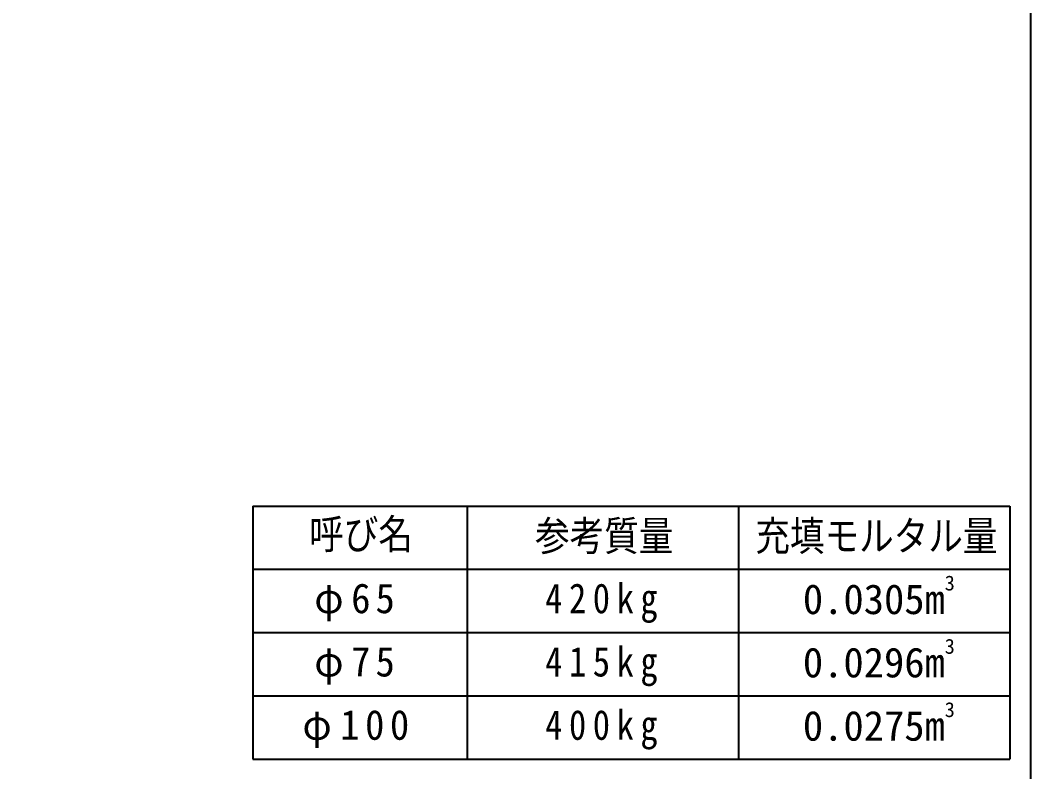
# Model space of a CAD drawing. Units: millimetres on the paper. Extents: x -140 to 140, y -98 to 98.
# Drawn here: x 65.5 to 140.1, y -60.4 to -5 of the extents above; entities that cross this region are included whole.
import ezdxf
from ezdxf.enums import TextEntityAlignment as Align

# ---------------------------------------------------------------- set-up
doc = ezdxf.new("R2010")
doc.units = ezdxf.units.MM
doc.layers.add('F-0', color=7, linetype='Continuous', lineweight=9)
doc.styles.add('ＭＳ ゴシック', font='')
doc.styles.get('ＭＳ ゴシック').set_extended_font_data('MS Gothic')

msp = doc.modelspace()

# ---------------------------------------------------------------- linework, layer by layer
at = {"layer": 'F-0', "color": 5, "lineweight": 40}
for p, q in [((82.699, -40.849), (138.495, -40.849)), ((82.699, -40.849), (82.699, -59.516)), ((98.495, -40.849), (98.495, -59.516)), ((118.495, -40.849), (118.495, -59.516)), ((138.495, -40.849), (138.495, -59.516)), ((82.699, -45.516), (138.495, -45.516)), ((82.699, -50.182), (138.495, -50.182)), ((82.699, -54.849), (138.495, -54.849)), ((82.699, -59.516), (138.495, -59.516))]:
    msp.add_line(p, q, dxfattribs=at)
msp.add_lwpolyline([(-139.949, -97.75), (140.051, -97.75), (140.051, 98.25)], dxfattribs=at)

# ---------------------------------------------------------------- texts
at = {"layer": 'F-0', "style": 'ＭＳ ゴシック', "width": 0.85}
for s, p in [('呼び名', (86.847, -44.682)), ('参考質量', (103.495, -44.81)), ('充填モルタル量', (119.745, -44.81))]:
    msp.add_text(s, height=2.199, dxfattribs=at).set_placement(p, align=Align.BOTTOM_LEFT)
at = {"layer": 'F-0', "style": 'ＭＳ ゴシック'}
for s, height, p in [('3', 1.1, (133.704, -47.407)), ('0.0305m', 2.199, (123.245, -49.477)), ('3', 1.1, (133.704, -52.073)), ('0.0296m', 2.199, (123.245, -54.143)), ('3', 1.1, (133.704, -56.74)), ('0.0275m', 2.199, (123.245, -58.81))]:
    msp.add_text(s, height=height, dxfattribs=at).set_placement(p, align=Align.BOTTOM_LEFT)
at = {"layer": 'F-0', "char_height": 2.199, "attachment_point": 7, "style": 'ＭＳ ゴシック'}
for s, insert in [('\\T1.26;\\W0.95;φ65', (87.222, -49.349)), ('\\T1.38;\\W0.85;420kg', (104.245, -49.477)), ('\\T1.26;\\W0.95;φ75', (87.222, -54.016)), ('\\T1.38;\\W0.85;415kg', (104.245, -54.143)), ('\\T1.38;\\W0.85;400kg', (104.245, -58.81)), ('\\T1.29;\\W0.95;φ100', (86.347, -58.682))]:
    msp.add_mtext(s, dxfattribs=dict(at, insert=insert))

doc.saveas('drawing.dxf')
